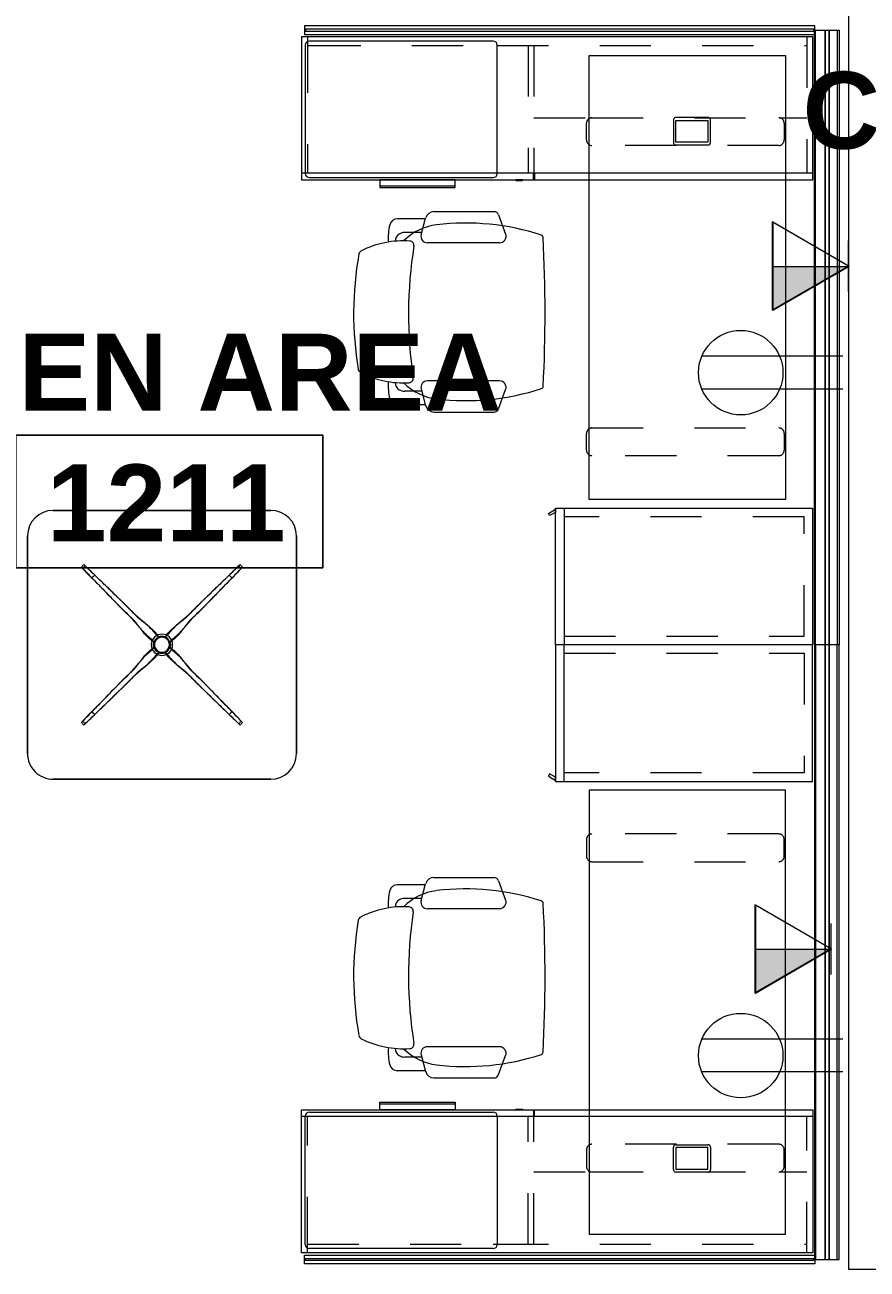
# Model space of a CAD drawing. Header units: inches. Extents: x -326 to 986, y -79 to 1436.
# Drawn here: x 337.1 to 435.8, y 191.3 to 337 of the extents above; entities that cross this region are included whole.
import ezdxf

# ---------------------------------------------------------------- set-up
doc = ezdxf.new("R2010")
doc.units = ezdxf.units.IN
doc.header["$LTSCALE"] = 48
doc.header["$MEASUREMENT"] = 0
doc.linetypes.add('Dash', pattern=[0.25, 0.125, -0.125])
for name, color, linetype, lineweight in [('A-ANNO-NOTE', 4, 'Continuous', 13), ('A-AREA-IDEN', 1, 'Continuous', 9), ('A-WALL', 8, 'Continuous', 13), ('I-FURN', 47, 'Continuous', 9), ('I-FURN-HDLN', 47, 'Dash', 9), ('I-FURN-PNLS', 47, 'Continuous', 9)]:
    doc.layers.add(name, color=color, linetype=linetype, lineweight=lineweight)
doc.styles.add('Swis721 Lt BT_B', font='', dxfattribs={"height": 9})
doc.styles.get('Swis721 Lt BT_B').set_extended_font_data('Swis721 Lt BT', bold=True)

# ---------------------------------------------------------------- blocks, each defined once
blk = doc.blocks.new('Layout_District_1_Pack-Teknion-OTJ-R2015 - Layout_District_1_Pack-Teknion-OTJ-R2015-7140215-Level XX  POWER _ SIGNAL NEW')
at = {"layer": 'I-FURN'}
for p, q in [((-1.45, -72), (-1.45, 0)), ((-1.45, 0), (-0.27, 0)), ((-1.2, 0), (1.42, 0)), ((-1.2, -72), (-1.2, 0)), ((-0.29, -72), (-0.29, 0)), ((-0.29, 0), (0.17, 0)), ((-0.27, 0), (-0.27, -72)), ((0.17, 0), (0.17, -72)), ((0.17, 0), (1.33, 0)), ((0.17, -72), (0.17, 0)), ((1.33, 0), (1.33, -72)), ((1.42, 0), (1.42, -72)), ((38.44, -27.65), (37.62, -29.91)), ((46.02, -27.26), (38.99, -27.26)), ((47.51, -29.97), (46.99, -28.01)), ((47.02, -28.11), (50.31, -28.11)), ((47.44, -29.71), (49.44, -29.71)), ((38.32, -30.91), (46.79, -30.91)), ((38.44, -50.35), (37.62, -48.09)), ((38.32, -47.09), (46.79, -47.09)), ((47.51, -48.03), (46.99, -49.99)), ((47.44, -48.29), (49.44, -48.29)), ((46.02, -50.74), (38.99, -50.74)), ((47.02, -49.89), (50.31, -49.89)), ((-0.27, -72), (-1.45, -72)), ((1.42, -72), (-1.2, -72)), ((0.17, -72), (-0.29, -72)), ((1.33, -72), (0.17, -72))]:
    blk.add_line(p, q, dxfattribs=at)
for centre, radius, start, end in [((38.99, -27.85), 0.585, 90, 160), ((46.02, -28.26), 1, 15, 90), ((42.32, -57.38), 28.78, 83.2404, 108.0109), ((44.94, -35.29), 6.53, 44.8425, 83.2404), ((50.31, -29.02), 0.911, 14.1732, 90), ((45.36, -30.27), 6.02, 354.7307, 14.1732), ((202.98, -38.9), 169.98, 177.0931, 182.9746), ((33.52, -30.3), 0.3, 108.0109, 177.0931), ((38.32, -30.16), 0.75, 160, 270), ((46.79, -30.16), 0.75, 270, 15), ((49.44, -31.03), 1.32, 60.2619, 90), ((49.66, -30.66), 0.896, 355.7417, 60.2619), ((-1.42, -38.71), 50.42, 350.8589, 8.4768), ((48.95, -31.2), 0.5, 93.3879, 188.4768), ((49.57, -41.78), 11.1, 62.9816, 93.3879), ((54.39, -32.34), 0.5, 9.6026, 62.9816), ((16.05, -38.82), 39.38, 349.8217, 9.6026), ((49.57, -36.22), 11.1, 266.1226, 296.6121), ((54.32, -45.7), 0.5, 296.6121, 349.8217), ((33.53, -47.71), 0.3, 182.9746, 252.0109), ((42.32, -20.62), 28.78, 252.0109, 276.7596), ((38.32, -47.84), 0.75, 90, 200), ((44.94, -42.71), 6.53, 276.7596, 315.1575), ((46.79, -47.84), 0.75, 345, 90), ((48.86, -46.79), 0.5, 170.8589, 266.1226), ((49.66, -47.34), 0.896, 299.7381, 4.2583), ((45.36, -47.73), 6.02, 345.8268, 5.2693), ((49.44, -46.97), 1.32, 270, 299.7381), ((50.31, -48.98), 0.911, 270, 345.8268), ((38.99, -50.15), 0.585, 200, 270), ((46.02, -49.74), 1, 270, 345)]:
    blk.add_arc(centre, radius, start, end, dxfattribs=at)
blk = doc.blocks.new('Tower-Teknion-UKSD_Single_Locker_with_Solid_Back-R2015 - UKSD422316FF-Special-7090607-Level XX  POWER _ SIGNAL NEW')
at = {"layer": 'I-FURN'}
for p, q in [((-8, 15.05), (8, 15.05)), ((-8, -15.05), (-8, 15.05)), ((7.13, 15.76), (7.38, 15.9)), ((7.5, 15.05), (7.13, 15.76)), ((7.38, 15.9), (7.88, 15.05)), ((7.88, 15.05), (7.5, 15.05)), ((8, 15.05), (8, -15.05)), ((8, 14.05), (-8, 14.05)), ((8, -15.05), (-8, -15.05))]:
    blk.add_line(p, q, dxfattribs=at)
at = {"layer": 'I-FURN-HDLN'}
for p, q in [((-7, 14.05), (-7, -14.05)), ((7, -14.05), (7, 14.05)), ((-7, -14.05), (7, -14.05))]:
    blk.add_line(p, q, dxfattribs=at)
blk = doc.blocks.new('Storage-Credenza-Teknion-UGDS_Full_Drawer_for_Height_Adjustable_Table-R2015 - 16_ x 66_-V17-Level XX  POWER _ SIGNAL NEW')
at = {"layer": 'I-FURN'}
for p, q in [((29.95, 8), (-29.94, 8)), ((-29.94, 8), (-29.94, -8.78)), ((29.95, -8.78), (29.95, 8)), ((13.62, -1.77), (13.62, -4.38)), ((13.91, -1.8), (17.66, -1.8)), ((13.91, -4.34), (13.91, -1.8)), ((17.66, -1.47), (13.92, -1.47)), ((17.66, -1.8), (17.66, -4.34)), ((17.96, -4.38), (17.96, -1.77)), ((17.66, -4.34), (13.91, -4.34)), ((13.92, -4.68), (17.66, -4.68)), ((-29.52, -8), (-29.94, -8)), ((-7.52, -8), (-29.52, -8)), ((-7.02, -8), (-7.5, -8)), ((-2.72, -8), (-7.02, -8)), ((-2.78, -8.78), (-2.78, -8)), ((3.75, -8), (-2.72, -8)), ((-2.66, -8), (-2.66, -8.78)), ((26.75, -8), (3.75, -8)), ((29.95, -8), (26.75, -8)), ((-29.94, -8.78), (3.75, -8.78)), ((-11.96, -8.78), (-20.76, -8.78)), ((-20.76, -8.78), (-20.76, -9.65)), ((-20.76, -9.46), (-11.96, -9.46)), ((-20.76, -9.65), (-11.96, -9.65)), ((-11.96, -9.65), (-11.96, -8.78)), ((-4.07, -8.78), (-4.86, -8.78)), ((-4.86, -8.78), (-4.86, -8.84)), ((-4.86, -8.84), (-4.07, -8.84)), ((-4.07, -8.84), (-4.07, -8.78)), ((3.75, -8.78), (26.75, -8.78)), ((26.75, -8.78), (29.95, -8.78))]:
    blk.add_line(p, q, dxfattribs=at)
for centre, start, end in [((13.92, -1.77), 103.2808, 180), ((13.92, -1.77), 90, 103.2808), ((17.66, -1.77), 76.7192, 90), ((17.66, -1.77), 0, 76.7192), ((13.92, -4.38), 180, 270), ((17.66, -4.38), 270, 0)]:
    blk.add_arc(centre, 0.299, start, end, dxfattribs=at)
at = {"layer": 'I-FURN-HDLN'}
for p, q in [((-29.24, 8), (-29.24, 7.43)), ((-29.24, 7.43), (-29.24, -8)), ((29.25, 8), (29.25, -8)), ((-29.24, 6.98), (-29.04, 6.98)), ((-29.02, 6.98), (-7.02, 6.98)), ((-7.02, 6.98), (29.25, 6.98)), ((-3.42, 6.98), (-3.42, -8)), ((-2.72, 6.98), (-2.72, -8)), ((-2.72, -1.5), (3.75, -1.5)), ((3.75, -1.5), (4.01, -1.5)), ((4.01, -1.5), (4.06, -1.5)), ((4.07, -1.5), (25.95, -1.5)), ((26.01, -1.5), (26.75, -1.5)), ((26.75, -1.5), (29.25, -1.5))]:
    blk.add_line(p, q, dxfattribs=at)
blk = doc.blocks.new('Seat_Cusion-Teknion-District - UWLC-7090612-Level XX  POWER _ SIGNAL NEW')
at = {"layer": 'I-FURN'}
for p, q in [((-11.25, 7.5), (-11.25, -7.5)), ((10.75, 8), (-10.75, 8)), ((11.25, -7.5), (11.25, 7.5)), ((-10.75, -8), (10.75, -8))]:
    blk.add_line(p, q, dxfattribs=at)
for centre, start, end in [((-10.75, 7.5), 90, 180), ((10.75, 7.5), 360, 90), ((-10.75, -7.5), 180, 270), ((10.75, -7.5), 270, 0)]:
    blk.add_arc(centre, 0.5, start, end, dxfattribs=at)
blk = doc.blocks.new('Worksurface-Teknion-UNWR-Rectangle-R2015 - 24_ Depth-7090609-Level XX  POWER _ SIGNAL NEW')
at = {"layer": 'I-FURN'}
for p, q in [((-26, -24.78), (26, -24.78)), ((-26, -47.78), (-26, -24.78)), ((26, -24.78), (26, -47.78)), ((26, -47.78), (-26, -47.78))]:
    blk.add_line(p, q, dxfattribs=at)
at = {"layer": 'I-FURN-HDLN'}
for p, q in [((-20.22, -24.46), (-18.25, -24.46)), ((16.12, -24.46), (18.09, -24.46)), ((-20.86, -46.99), (-20.86, -25.1)), ((-17.61, -25.1), (-17.61, -46.99)), ((15.48, -46.99), (15.48, -25.1)), ((18.72, -25.1), (18.72, -46.99)), ((-18.25, -47.63), (-20.22, -47.63)), ((18.09, -47.63), (16.12, -47.63))]:
    blk.add_line(p, q, dxfattribs=at)
for centre, start, end in [((-20.22, -25.1), 90, 180), ((-18.25, -25.1), 0, 90), ((16.12, -25.1), 90, 180), ((18.09, -25.1), 0, 90), ((-20.22, -46.99), 180, 270), ((-18.25, -46.99), 270, 0), ((16.12, -46.99), 180, 270), ((18.09, -46.99), 270, 0)]:
    blk.add_arc(centre, 0.638, start, end, dxfattribs=at)
blk = doc.blocks.new('Screens-Teknion-UALSG_Solid_Lateral-R2015 - 9_ High Glass-V15-Level XX  POWER _ SIGNAL NEW')
at = {"layer": 'I-FURN'}
for p, q in [((29.89, 0.51), (-29.89, 0.51)), ((-29.89, 0.51), (-29.89, -0.51)), ((-29.78, 0.12), (-29.78, -0.12)), ((29.78, 0.12), (-29.78, 0.12)), ((29.78, -0.12), (29.78, 0.12)), ((29.89, 0), (29.89, 0.51)), ((29.89, -0.51), (29.89, 0)), ((-29.89, -0.51), (29.86, -0.51)), ((-29.78, -0.12), (29.78, -0.12))]:
    blk.add_line(p, q, dxfattribs=at)
blk = doc.blocks.new('HighTower_FourResting_Square - 20_-V18-Level XX  POWER _ SIGNAL NEW')
at = {"layer": 'I-FURN'}
for p, q in [((18.19, 19.47), (-7.31, 19.47)), ((-7.31, 19.47), (18.19, 19.47)), ((-10.31, 16.47), (-10.31, -9.03)), ((-10.31, -9.03), (-10.31, 16.47)), ((21.19, -9.03), (21.19, 16.47)), ((21.19, 16.47), (21.19, -9.03)), ((-3.71, 13.12), (-3.63, 13.04)), ((-3.63, 13.04), (-3.71, 13.12)), ((14.51, 13.04), (14.59, 13.12)), ((-3.93, 12.74), (-4, 12.82)), ((-2.77, 11.55), (-3.93, 12.74)), ((-3.63, 13.04), (-2.43, 11.89)), ((-3.55, 12.96), (-3.63, 13.04)), ((13.31, 11.89), (14.51, 13.04)), ((14.81, 12.74), (13.65, 11.55)), ((14.88, 12.82), (14.81, 12.74)), ((5.05, 4.63), (5.07, 4.63)), ((5.81, 4.63), (5.82, 4.63)), ((4.52, 4.07), (4.51, 4.06)), ((4.52, 3.37), (4.51, 3.39)), ((6.37, 4.06), (6.36, 4.07)), ((6.36, 4.02), (6.36, 4.02)), ((6.36, 3.42), (6.36, 3.42)), ((6.37, 3.39), (6.36, 3.37)), ((5.05, 2.82), (5.07, 2.81)), ((5.81, 2.81), (5.82, 2.82)), ((-3.93, -5.3), (-2.77, -4.1)), ((13.65, -4.1), (14.81, -5.3)), ((-4, -5.38), (-3.93, -5.3)), ((-3.63, -5.6), (-3.71, -5.67)), ((-2.43, -4.44), (-3.63, -5.6)), ((14.51, -5.6), (13.31, -4.44)), ((14.59, -5.67), (14.51, -5.6)), ((14.81, -5.3), (14.88, -5.38)), ((-7.31, -12.03), (18.19, -12.03)), ((18.19, -12.03), (-7.31, -12.03))]:
    blk.add_line(p, q, dxfattribs=at)
at = {"layer": 'I-FURN', "flags": 128}
for points in [[(14.59, 13.12), (14.51, 13.04), (14.43, 12.96)], [(-4, 12.82), (-3.92, 12.74), (-3.85, 12.67)], [(14.72, 12.67), (14.8, 12.74), (14.88, 12.82)], [(-3.85, -5.22), (-3.92, -5.3), (-4, -5.38)], [(-3.71, -5.67), (-3.63, -5.59), (-3.55, -5.52)], [(14.43, -5.52), (14.51, -5.59), (14.59, -5.67)], [(14.88, -5.38), (14.8, -5.3), (14.72, -5.22)]]:
    blk.add_lwpolyline(points, dxfattribs=at)
at = {"layer": 'I-FURN'}
for centre, radius, start, end in [((-7.31, 16.47), 3, 90, 180), ((-7.31, 16.47), 3, 90, 180), ((18.19, 16.47), 3, 360, 90), ((18.19, 16.47), 3, 360, 90), ((5.44, 3.72), 13.11, 134.237, 136.0565), ((5.44, 3.72), 13.11, 43.9435, 45.763), ((5.44, 3.72), 12.89, 134.222, 136.0741), ((5.44, 3.72), 11.34, 133.9866, 136.3306), ((5.44, 3.72), 11.34, 43.6694, 46.0134), ((5.44, 3.72), 12.89, 43.9259, 45.778), ((5.44, 3.72), 1.25, 90, 270), ((5.44, 3.72), 1.25, 90, 270), ((5.44, 3.72), 0.973, 90, 270), ((5.44, 3.72), 0.875, 90, 270), ((5.44, 3.72), 0.875, 90, 270), ((5.44, 3.72), 0.875, 90, 270), ((5.44, 3.72), 0.875, 90, 270), ((5.44, 3.72), 1.25, 270, 90), ((5.44, 3.72), 1.25, 270, 90), ((5.44, 3.72), 0.973, 18.0152, 90), ((5.44, 3.72), 0.875, 270, 90), ((5.44, 3.72), 0.875, 270, 90), ((5.44, 3.72), 0.875, 270, 90), ((5.44, 3.72), 0.875, 270, 90), ((5.44, 3.72), 0.973, 270, 341.9848), ((5.44, 3.72), 0.973, 342, 18), ((5.44, 3.72), 11.34, 223.6699, 226.0134), ((5.44, 3.72), 11.34, 313.9866, 316.3301), ((5.44, 3.72), 13.11, 223.9434, 225.7632), ((5.44, 3.72), 12.89, 223.926, 224.852), ((5.44, 3.72), 12.89, 224.852, 225.7779), ((5.44, 3.72), 12.89, 314.2221, 316.074), ((5.44, 3.72), 13.11, 314.2368, 316.0566), ((-7.31, -9.03), 3, 180, 270), ((-7.31, -9.03), 3, 180, 270), ((18.19, -9.03), 3, 270, 360), ((18.19, -9.03), 3, 270, 360)]:
    blk.add_arc(centre, radius, start, end, dxfattribs=at)
for points, knots in [([(-3.85, 12.67), (-3.51, 12.32), (-2.84, 11.64), (-2.01, 10.78), (-1.34, 10.09), (-0.84, 9.58), (-0.42, 9.15), (-0.13, 8.85), (0.04, 8.68), (0.16, 8.55), (0.28, 8.42), (0.45, 8.25), (0.75, 7.96), (1.19, 7.55), (1.61, 7.12), (1.93, 6.77), (2.16, 6.49), (2.39, 6.21), (2.71, 5.84), (3.11, 5.39), (3.61, 4.88), (3.98, 4.57), (4.17, 4.43)], [0, 0, 0, 0, 0.125, 0.25, 0.3125, 0.375, 0.4375, 0.46875, 0.484375, 0.5, 0.515625, 0.53125, 0.5625, 0.625, 0.6875, 0.71875, 0.75, 0.78125, 0.8125, 0.875, 0.9375, 1, 1, 1, 1]), ([(-2.43, 11.89), (-2.12, 11.58), (-1.66, 11.13), (-1.03, 10.53), (-0.56, 10.08), (-0.09, 9.62), (0.3, 9.24), (0.61, 8.94), (0.84, 8.71), (1.04, 8.52), (1.2, 8.37), (1.32, 8.26), (1.43, 8.15), (1.59, 7.99), (1.77, 7.79), (1.99, 7.55), (2.29, 7.24), (2.6, 6.93), (2.89, 6.69), (3.06, 6.55), (3.19, 6.45), (3.32, 6.35), (3.5, 6.21), (3.81, 5.98), (4.23, 5.62), (4.64, 5.22), (4.86, 4.94), (4.94, 4.83)], [0, 0, 0, 0, 0.125, 0.1875, 0.25, 0.3125, 0.375, 0.40625, 0.4375, 0.46875, 0.484375, 0.5, 0.515625, 0.53125, 0.5625, 0.59375, 0.625, 0.6875, 0.71875, 0.734375, 0.75, 0.765625, 0.78125, 0.8125, 0.875, 0.9375, 0.9775871, 0.9775871, 0.9775871, 0.9775871]), ([(5.94, 4.83), (6.02, 4.94), (6.24, 5.22), (6.65, 5.62), (7.07, 5.98), (7.38, 6.21), (7.55, 6.35), (7.69, 6.45), (7.82, 6.55), (7.99, 6.69), (8.28, 6.93), (8.59, 7.24), (8.89, 7.55), (9.11, 7.79), (9.29, 7.99), (9.44, 8.15), (9.56, 8.26), (9.68, 8.37), (9.84, 8.52), (10.04, 8.71), (10.27, 8.94), (10.58, 9.24), (10.97, 9.62), (11.44, 10.08), (11.91, 10.53), (12.53, 11.13), (13, 11.58), (13.31, 11.89)], [0.0224129, 0.0224129, 0.0224129, 0.0224129, 0.0625, 0.125, 0.1875, 0.21875, 0.234375, 0.25, 0.265625, 0.28125, 0.3125, 0.375, 0.40625, 0.4375, 0.46875, 0.484375, 0.5, 0.515625, 0.53125, 0.5625, 0.59375, 0.625, 0.6875, 0.75, 0.8125, 0.875, 1, 1, 1, 1]), ([(14.43, 12.96), (14.09, 12.63), (13.4, 11.96), (12.54, 11.13), (11.85, 10.47), (11.34, 9.96), (10.91, 9.55), (10.61, 9.26), (10.44, 9.09), (10.31, 8.97), (10.18, 8.85), (10.01, 8.68), (9.71, 8.38), (9.3, 7.95), (8.87, 7.53), (8.52, 7.21), (8.24, 6.97), (7.97, 6.74), (7.6, 6.43), (7.15, 6.03), (6.64, 5.52), (6.33, 5.16), (6.18, 4.98)], [0, 0, 0, 0, 0.125, 0.25, 0.3125, 0.375, 0.4375, 0.46875, 0.484375, 0.5, 0.515625, 0.53125, 0.5625, 0.625, 0.6875, 0.71875, 0.75, 0.78125, 0.8125, 0.875, 0.9375, 1, 1, 1, 1]), ([(6.71, 4.43), (6.9, 4.57), (7.27, 4.88), (7.77, 5.39), (8.17, 5.84), (8.48, 6.21), (8.72, 6.49), (8.95, 6.77), (9.27, 7.12), (9.69, 7.55), (10.12, 7.96), (10.43, 8.25), (10.59, 8.42), (10.72, 8.55), (10.84, 8.68), (11.01, 8.85), (11.3, 9.15), (11.72, 9.58), (12.22, 10.09), (12.89, 10.78), (13.72, 11.64), (14.39, 12.32), (14.72, 12.67)], [0, 0, 0, 0, 0.0625, 0.125, 0.1875, 0.21875, 0.25, 0.28125, 0.3125, 0.375, 0.4375, 0.46875, 0.484375, 0.5, 0.515625, 0.53125, 0.5625, 0.625, 0.6875, 0.75, 0.875, 1, 1, 1, 1]), ([(4.31, 4.19), (4.2, 4.26), (3.92, 4.48), (3.51, 4.88), (3.16, 5.31), (2.92, 5.62), (2.79, 5.8), (2.69, 5.93), (2.59, 6.06), (2.46, 6.24), (2.21, 6.53), (1.9, 6.84), (1.58, 7.13), (1.34, 7.35), (1.14, 7.54), (1, 7.67), (0.93, 7.75), (0.87, 7.8), (0.81, 7.86), (0.74, 7.94), (0.61, 8.08), (0.42, 8.28), (0.19, 8.51), (-0.11, 8.82), (-0.49, 9.21), (-0.95, 9.68), (-1.4, 10.15), (-2.01, 10.77), (-2.46, 11.24), (-2.77, 11.55)], [0.0235325, 0.0235325, 0.0235325, 0.0235325, 0.0625, 0.125, 0.1875, 0.21875, 0.234375, 0.25, 0.265625, 0.28125, 0.3125, 0.375, 0.40625, 0.4375, 0.46875, 0.484375, 0.4921875, 0.5, 0.5078125, 0.515625, 0.53125, 0.5625, 0.59375, 0.625, 0.6875, 0.75, 0.8125, 0.875, 1, 1, 1, 1]), ([(4.7, 4.98), (4.55, 5.16), (4.24, 5.52), (3.73, 6.03), (3.28, 6.43), (2.91, 6.74), (2.63, 6.97), (2.36, 7.21), (2.01, 7.53), (1.58, 7.95), (1.16, 8.38), (0.87, 8.68), (0.7, 8.85), (0.57, 8.97), (0.44, 9.09), (0.27, 9.26), (-0.03, 9.55), (-0.46, 9.96), (-0.97, 10.47), (-1.32, 10.8), (-1.49, 10.97)], [0, 0, 0, 0, 0.0625, 0.125, 0.1875, 0.21875, 0.25, 0.28125, 0.3125, 0.375, 0.4375, 0.46875, 0.484375, 0.5, 0.515625, 0.53125, 0.5625, 0.625, 0.6875, 0.75, 0.75, 0.75, 0.75]), ([(13.65, 11.55), (13.34, 11.24), (12.89, 10.77), (12.28, 10.15), (11.83, 9.68), (11.37, 9.21), (10.99, 8.82), (10.69, 8.51), (10.46, 8.28), (10.27, 8.08), (10.14, 7.94), (10.06, 7.86), (10.01, 7.8), (9.95, 7.75), (9.87, 7.67), (9.74, 7.54), (9.54, 7.35), (9.29, 7.13), (8.97, 6.84), (8.67, 6.53), (8.42, 6.24), (8.29, 6.06), (8.19, 5.93), (8.09, 5.8), (7.95, 5.62), (7.72, 5.31), (7.37, 4.88), (6.96, 4.48), (6.68, 4.26), (6.57, 4.19)], [0, 0, 0, 0, 0.125, 0.1875, 0.25, 0.3125, 0.375, 0.40625, 0.4375, 0.46875, 0.484375, 0.4921875, 0.5, 0.5078125, 0.515625, 0.53125, 0.5625, 0.59375, 0.625, 0.6875, 0.71875, 0.734375, 0.75, 0.765625, 0.78125, 0.8125, 0.875, 0.9375, 0.9764675, 0.9764675, 0.9764675, 0.9764675]), ([(4.17, 4.43), (4.2, 4.4), (4.25, 4.34), (4.31, 4.28), (4.34, 4.26), (4.35, 4.24)], [0, 0, 0, 0, 0.2, 0.3, 0.3848505, 0.3848505, 0.3848505, 0.3848505]), ([(4.89, 4.79), (4.87, 4.81), (4.85, 4.83), (4.78, 4.89), (4.73, 4.94), (4.7, 4.98)], [0.6096405, 0.6096405, 0.6096405, 0.6096405, 0.7, 0.8, 1, 1, 1, 1]), ([(5.05, 4.63), (5.05, 4.63), (5.03, 4.65), (5, 4.68), (4.98, 4.7), (4.97, 4.71), (4.95, 4.73), (4.93, 4.75), (4.91, 4.77), (4.9, 4.78), (4.89, 4.79)], [0, 0, 0, 0, 0.2, 0.3, 0.35, 0.4, 0.45, 0.5, 0.55, 0.6, 0.6, 0.6, 0.6]), ([(5.99, 4.79), (5.98, 4.78), (5.97, 4.77), (5.95, 4.75), (5.93, 4.73), (5.91, 4.71), (5.9, 4.7), (5.88, 4.68), (5.85, 4.65), (5.83, 4.63), (5.82, 4.63)], [0.4, 0.4, 0.4, 0.4, 0.45, 0.5, 0.55, 0.6, 0.65, 0.7, 0.8, 1, 1, 1, 1]), ([(6.18, 4.98), (6.15, 4.94), (6.1, 4.89), (6.03, 4.83), (6.01, 4.81), (5.99, 4.79)], [0, 0, 0, 0, 0.2, 0.3, 0.3903595, 0.3903595, 0.3903595, 0.3903595]), ([(6.53, 4.24), (6.54, 4.26), (6.57, 4.28), (6.63, 4.34), (6.68, 4.4), (6.71, 4.43)], [0.6151495, 0.6151495, 0.6151495, 0.6151495, 0.7, 0.8, 1, 1, 1, 1]), ([(-2.77, -4.1), (-2.46, -3.8), (-2.01, -3.33), (-1.4, -2.7), (-0.95, -2.23), (-0.49, -1.76), (-0.11, -1.38), (0.19, -1.07), (0.42, -0.83), (0.61, -0.64), (0.74, -0.5), (0.81, -0.42), (0.87, -0.36), (0.93, -0.3), (1, -0.22), (1.14, -0.09), (1.34, 0.09), (1.58, 0.31), (1.9, 0.61), (2.21, 0.92), (2.46, 1.21), (2.59, 1.38), (2.69, 1.51), (2.79, 1.65), (2.92, 1.83), (3.16, 2.14), (3.51, 2.56), (3.92, 2.97), (4.2, 3.18), (4.31, 3.26)], [0, 0, 0, 0, 0.125, 0.1875, 0.25, 0.3125, 0.375, 0.40625, 0.4375, 0.46875, 0.484375, 0.4921875, 0.5, 0.5078125, 0.515625, 0.53125, 0.5625, 0.59375, 0.625, 0.6875, 0.71875, 0.734375, 0.75, 0.765625, 0.78125, 0.8125, 0.875, 0.9375, 0.9764687, 0.9764687, 0.9764687, 0.9764687]), ([(4.17, 3.01), (3.98, 2.87), (3.61, 2.56), (3.11, 2.05), (2.71, 1.6), (2.39, 1.23), (2.16, 0.96), (1.93, 0.68), (1.61, 0.33), (1.19, -0.1), (0.75, -0.51), (0.45, -0.8), (0.28, -0.97), (0.16, -1.1), (0.04, -1.23), (-0.13, -1.41), (-0.42, -1.71), (-0.84, -2.14), (-1.34, -2.65), (-1.68, -2.99), (-1.84, -3.16)], [0, 0, 0, 0, 0.0625, 0.125, 0.1875, 0.21875, 0.25, 0.28125, 0.3125, 0.375, 0.4375, 0.46875, 0.484375, 0.5, 0.515625, 0.53125, 0.5625, 0.625, 0.6875, 0.75, 0.75, 0.75, 0.75]), ([(4.35, 3.2), (4.34, 3.19), (4.31, 3.16), (4.25, 3.1), (4.2, 3.05), (4.17, 3.01)], [0.6151384, 0.6151384, 0.6151384, 0.6151384, 0.7, 0.8, 1, 1, 1, 1]), ([(4.36, 4.24), (4.37, 4.22), (4.39, 4.2), (4.41, 4.18), (4.43, 4.16), (4.45, 4.14), (4.47, 4.12), (4.5, 4.09), (4.51, 4.08), (4.52, 4.07)], [0.4, 0.4, 0.4, 0.4, 0.5, 0.55, 0.6, 0.65, 0.7, 0.8, 1, 1, 1, 1]), ([(4.52, 3.37), (4.51, 3.37), (4.5, 3.35), (4.47, 3.32), (4.45, 3.3), (4.43, 3.28), (4.41, 3.27), (4.39, 3.24), (4.37, 3.22), (4.36, 3.21)], [0, 0, 0, 0, 0.2, 0.3, 0.35, 0.4, 0.45, 0.5, 0.6, 0.6, 0.6, 0.6]), ([(4.52, 4.07), (4.49, 3.98), (4.43, 3.75), (4.47, 3.51), (4.52, 3.37)], [0, 0, 0, 0, 0.4, 1, 1, 1, 1]), ([(6.36, 4.07), (6.36, 4.08), (6.38, 4.09), (6.41, 4.12), (6.43, 4.14), (6.45, 4.16), (6.46, 4.18), (6.49, 4.2), (6.51, 4.22), (6.52, 4.24)], [0, 0, 0, 0, 0.2, 0.3, 0.35, 0.4, 0.45, 0.5, 0.6, 0.6, 0.6, 0.6]), ([(6.52, 3.21), (6.51, 3.22), (6.49, 3.24), (6.46, 3.27), (6.45, 3.28), (6.43, 3.3), (6.41, 3.32), (6.38, 3.35), (6.36, 3.37), (6.36, 3.37)], [0.4, 0.4, 0.4, 0.4, 0.5, 0.55, 0.6, 0.65, 0.7, 0.8, 1, 1, 1, 1]), ([(6.37, 3.42), (6.4, 3.49), (6.44, 3.7), (6.41, 3.9), (6.37, 4.03)], [0.0668662, 0.0668662, 0.0668662, 0.0668662, 0.4, 0.9334887, 0.9334887, 0.9334887, 0.9334887]), ([(6.71, 3.01), (6.68, 3.05), (6.63, 3.1), (6.57, 3.16), (6.54, 3.19), (6.53, 3.2)], [0, 0, 0, 0, 0.2, 0.3, 0.3848616, 0.3848616, 0.3848616, 0.3848616]), ([(6.57, 3.26), (6.68, 3.18), (6.96, 2.97), (7.37, 2.56), (7.72, 2.14), (7.95, 1.83), (8.09, 1.65), (8.19, 1.51), (8.29, 1.38), (8.42, 1.21), (8.67, 0.92), (8.97, 0.61), (9.29, 0.31), (9.54, 0.09), (9.74, -0.09), (9.87, -0.22), (9.95, -0.3), (10.01, -0.36), (10.06, -0.42), (10.14, -0.5), (10.27, -0.64), (10.46, -0.83), (10.69, -1.07), (10.99, -1.38), (11.37, -1.76), (11.83, -2.23), (12.28, -2.7), (12.89, -3.33), (13.34, -3.8), (13.65, -4.1)], [0.0235313, 0.0235313, 0.0235313, 0.0235313, 0.0625, 0.125, 0.1875, 0.21875, 0.234375, 0.25, 0.265625, 0.28125, 0.3125, 0.375, 0.40625, 0.4375, 0.46875, 0.484375, 0.4921875, 0.5, 0.5078125, 0.515625, 0.53125, 0.5625, 0.59375, 0.625, 0.6875, 0.75, 0.8125, 0.875, 1, 1, 1, 1]), ([(8.72, 0.96), (8.64, 1.05), (8.48, 1.23), (8.17, 1.6), (7.77, 2.05), (7.26, 2.56), (6.9, 2.87), (6.71, 3.01)], [0.75, 0.75, 0.75, 0.75, 0.78125, 0.8125, 0.875, 0.9375, 1, 1, 1, 1]), ([(4.94, 2.62), (4.86, 2.51), (4.64, 2.23), (4.23, 1.82), (3.81, 1.47), (3.5, 1.23), (3.32, 1.1), (3.19, 1), (3.06, 0.9), (2.89, 0.76), (2.6, 0.51), (2.29, 0.21), (1.99, -0.11), (1.77, -0.35), (1.59, -0.55), (1.43, -0.7), (1.32, -0.82), (1.2, -0.93), (1.04, -1.08), (0.84, -1.27), (0.61, -1.49), (0.3, -1.8), (-0.09, -2.18), (-0.56, -2.63), (-1.03, -3.08), (-1.66, -3.68), (-2.12, -4.14), (-2.43, -4.44)], [0.0224157, 0.0224157, 0.0224157, 0.0224157, 0.0625, 0.125, 0.1875, 0.21875, 0.234375, 0.25, 0.265625, 0.28125, 0.3125, 0.375, 0.40625, 0.4375, 0.46875, 0.484375, 0.5, 0.515625, 0.53125, 0.5625, 0.59375, 0.625, 0.6875, 0.75, 0.8125, 0.875, 1, 1, 1, 1]), ([(2.63, 0.47), (2.73, 0.55), (2.91, 0.7), (3.28, 1.02), (3.73, 1.42), (4.24, 1.92), (4.55, 2.28), (4.7, 2.47)], [0.75, 0.75, 0.75, 0.75, 0.78125, 0.8125, 0.875, 0.9375, 1, 1, 1, 1]), ([(4.7, 2.47), (4.73, 2.5), (4.78, 2.55), (4.84, 2.61), (4.87, 2.64), (4.89, 2.65)], [0, 0, 0, 0, 0.2, 0.3, 0.3902155, 0.3902155, 0.3902155, 0.3902155]), ([(4.89, 2.66), (4.9, 2.66), (4.91, 2.68), (4.93, 2.7), (4.95, 2.71), (4.97, 2.73), (4.98, 2.75), (5, 2.77), (5.03, 2.8), (5.05, 2.81), (5.05, 2.82)], [0.4, 0.4, 0.4, 0.4, 0.45, 0.5, 0.55, 0.6, 0.65, 0.7, 0.8, 1, 1, 1, 1]), ([(5.82, 2.82), (5.83, 2.81), (5.85, 2.8), (5.88, 2.77), (5.9, 2.75), (5.91, 2.73), (5.93, 2.71), (5.95, 2.7), (5.97, 2.68), (5.98, 2.66), (5.99, 2.66)], [0, 0, 0, 0, 0.2, 0.3, 0.35, 0.4, 0.45, 0.5, 0.55, 0.6, 0.6, 0.6, 0.6]), ([(13.31, -4.44), (13, -4.14), (12.53, -3.68), (11.91, -3.08), (11.44, -2.63), (10.97, -2.18), (10.58, -1.8), (10.27, -1.49), (10.04, -1.27), (9.84, -1.08), (9.68, -0.93), (9.56, -0.82), (9.44, -0.7), (9.29, -0.55), (9.11, -0.35), (8.89, -0.11), (8.59, 0.21), (8.28, 0.51), (7.99, 0.76), (7.82, 0.9), (7.69, 1), (7.55, 1.1), (7.38, 1.23), (7.07, 1.47), (6.65, 1.82), (6.24, 2.23), (6.02, 2.51), (5.94, 2.62)], [0, 0, 0, 0, 0.125, 0.1875, 0.25, 0.3125, 0.375, 0.40625, 0.4375, 0.46875, 0.484375, 0.5, 0.515625, 0.53125, 0.5625, 0.59375, 0.625, 0.6875, 0.71875, 0.734375, 0.75, 0.765625, 0.78125, 0.8125, 0.875, 0.9375, 0.9775843, 0.9775843, 0.9775843, 0.9775843]), ([(5.99, 2.65), (6.01, 2.64), (6.03, 2.61), (6.1, 2.55), (6.15, 2.5), (6.18, 2.47)], [0.6097845, 0.6097845, 0.6097845, 0.6097845, 0.7, 0.8, 1, 1, 1, 1]), ([(6.18, 2.47), (6.33, 2.28), (6.64, 1.92), (7.15, 1.42), (7.6, 1.02), (7.97, 0.7), (8.15, 0.55), (8.24, 0.47)], [0, 0, 0, 0, 0.0625, 0.125, 0.1875, 0.21875, 0.25, 0.25, 0.25, 0.25]), ([(-3.55, -5.52), (-3.21, -5.18), (-2.52, -4.51), (-1.66, -3.69), (-0.97, -3.02), (-0.46, -2.52), (-0.03, -2.1), (0.27, -1.81), (0.44, -1.65), (0.57, -1.52), (0.7, -1.4), (0.87, -1.23), (1.16, -0.93), (1.58, -0.5), (2.01, -0.08), (2.36, 0.24), (2.54, 0.39), (2.63, 0.47)], [0, 0, 0, 0, 0.125, 0.25, 0.3125, 0.375, 0.4375, 0.46875, 0.484375, 0.5, 0.515625, 0.53125, 0.5625, 0.625, 0.6875, 0.71875, 0.75, 0.75, 0.75, 0.75]), ([(8.24, 0.47), (8.34, 0.39), (8.52, 0.24), (8.87, -0.08), (9.3, -0.5), (9.71, -0.93), (10.01, -1.23), (10.18, -1.4), (10.26, -1.48), (10.31, -1.52)], [0.25, 0.25, 0.25, 0.25, 0.28125, 0.3125, 0.375, 0.4375, 0.46875, 0.484375, 0.5, 0.5, 0.5, 0.5]), ([(10.72, -1.1), (10.68, -1.06), (10.59, -0.97), (10.43, -0.8), (10.12, -0.51), (9.69, -0.1), (9.27, 0.33), (8.95, 0.68), (8.79, 0.86), (8.72, 0.96)], [0.5, 0.5, 0.5, 0.5, 0.515625, 0.53125, 0.5625, 0.625, 0.6875, 0.71875, 0.75, 0.75, 0.75, 0.75]), ([(14.72, -5.22), (14.39, -4.88), (13.72, -4.19), (12.89, -3.33), (12.22, -2.65), (11.72, -2.14), (11.3, -1.71), (11.01, -1.41), (10.84, -1.23), (10.76, -1.15), (10.72, -1.1)], [0, 0, 0, 0, 0.125, 0.25, 0.3125, 0.375, 0.4375, 0.46875, 0.484375, 0.5, 0.5, 0.5, 0.5]), ([(10.31, -1.52), (10.35, -1.57), (10.44, -1.65), (10.61, -1.81), (10.91, -2.1), (11.34, -2.52), (11.85, -3.02), (12.2, -3.35), (12.37, -3.52)], [0.5, 0.5, 0.5, 0.5, 0.515625, 0.53125, 0.5625, 0.625, 0.6875, 0.75, 0.75, 0.75, 0.75])]:
    blk.add_open_spline(points, degree=3, knots=knots, dxfattribs=at)
for points in [[(-1.49, 10.97), (-1.83, 11.3), (-2.52, 11.96), (-3.21, 12.63), (-3.55, 12.96)], [(4.94, 4.83), (4.98, 4.76), (5.03, 4.7), (5.07, 4.63)], [(5.44, 4.71), (5.4, 4.71), (5.31, 4.7), (5.18, 4.67), (5.09, 4.64), (5.05, 4.63)], [(5.07, 4.63), (5.13, 4.66), (5.25, 4.7), (5.38, 4.71), (5.44, 4.71)], [(5.44, 4.71), (5.5, 4.71), (5.63, 4.7), (5.75, 4.66), (5.81, 4.63)], [(5.82, 4.63), (5.78, 4.64), (5.7, 4.67), (5.57, 4.7), (5.48, 4.71), (5.44, 4.71)], [(5.81, 4.63), (5.85, 4.7), (5.9, 4.76), (5.94, 4.83)], [(4.51, 4.06), (4.44, 4.1), (4.38, 4.14), (4.31, 4.19)], [(4.31, 3.26), (4.38, 3.3), (4.44, 3.35), (4.51, 3.39)], [(4.46, 3.65), (4.45, 3.7), (4.45, 3.75), (4.45, 3.79)], [(4.46, 3.84), (4.46, 3.86), (4.47, 3.87), (4.47, 3.89)], [(4.47, 3.55), (4.46, 3.57), (4.46, 3.59), (4.46, 3.61)], [(4.48, 3.96), (4.49, 3.99), (4.5, 4.01), (4.5, 4.03)], [(4.5, 3.42), (4.5, 3.44), (4.49, 3.46), (4.48, 3.48)], [(6.37, 4.05), (6.36, 4.06), (6.36, 4.06), (6.36, 4.07)], [(6.36, 3.37), (6.36, 3.38), (6.36, 3.39), (6.37, 3.4)], [(6.57, 4.19), (6.5, 4.14), (6.43, 4.1), (6.37, 4.06)], [(6.37, 3.39), (6.43, 3.35), (6.5, 3.3), (6.57, 3.26)], [(6.38, 4.03), (6.38, 4.01), (6.39, 3.99), (6.39, 3.96)], [(6.4, 3.48), (6.39, 3.46), (6.38, 3.44), (6.38, 3.42)], [(6.41, 3.89), (6.41, 3.87), (6.42, 3.86), (6.42, 3.84)], [(6.42, 3.61), (6.42, 3.59), (6.41, 3.57), (6.41, 3.56)], [(6.42, 3.79), (6.43, 3.75), (6.43, 3.7), (6.42, 3.65)], [(5.07, 2.81), (5.03, 2.75), (4.98, 2.68), (4.94, 2.62)], [(5.05, 2.82), (5.09, 2.8), (5.18, 2.77), (5.31, 2.75), (5.4, 2.74), (5.44, 2.74)], [(5.44, 2.74), (5.38, 2.74), (5.25, 2.75), (5.13, 2.79), (5.07, 2.81)], [(5.44, 2.74), (5.48, 2.74), (5.57, 2.75), (5.7, 2.77), (5.78, 2.8), (5.82, 2.82)], [(5.81, 2.81), (5.75, 2.79), (5.63, 2.75), (5.5, 2.74), (5.44, 2.74)], [(5.94, 2.62), (5.9, 2.68), (5.85, 2.75), (5.81, 2.81)], [(-1.84, -3.16), (-2.18, -3.5), (-2.84, -4.19), (-3.51, -4.88), (-3.85, -5.22)], [(12.37, -3.52), (12.71, -3.85), (13.4, -4.51), (14.09, -5.18), (14.43, -5.52)]]:
    blk.add_open_spline(points, degree=3, dxfattribs=at)
blk = doc.blocks.new('Layout_District_1_Pack-Teknion-OTJ-R2015 - Layout_District_1_Pack-Teknion-OTJ-R2015-7116662-Level XX  POWER _ SIGNAL NEW')
at = {"layer": 'I-FURN'}
for p, q in [((-0.27, 72), (-1.45, 72)), ((-1.45, 72), (-1.45, 0)), ((-1.2, 72), (-1.2, 0)), ((1.42, 72), (-1.2, 72)), ((0.17, 72), (-0.29, 72)), ((-0.29, 72), (-0.29, 0)), ((-0.27, 0), (-0.27, 72)), ((0.17, 0), (0.17, 72)), ((1.33, 72), (0.17, 72)), ((0.17, 72), (0.17, 0)), ((1.33, 0), (1.33, 72)), ((1.42, 0), (1.42, 72)), ((38.44, 50.35), (37.62, 48.09)), ((46.02, 50.74), (38.99, 50.74)), ((47.51, 48.03), (46.99, 49.99)), ((47.02, 49.89), (50.31, 49.89)), ((47.44, 48.29), (49.44, 48.29)), ((38.32, 47.09), (46.79, 47.09)), ((38.32, 30.91), (46.79, 30.91)), ((38.44, 27.65), (37.62, 29.91)), ((47.51, 29.97), (46.99, 28.01)), ((47.44, 29.71), (49.44, 29.71)), ((47.02, 28.11), (50.31, 28.11)), ((46.02, 27.26), (38.99, 27.26)), ((-1.45, 0), (-0.27, 0)), ((-1.2, 0), (1.42, 0)), ((-0.29, 0), (0.17, 0)), ((0.17, 0), (1.33, 0))]:
    blk.add_line(p, q, dxfattribs=at)
for centre, radius, start, end in [((38.99, 50.15), 0.585, 90, 160), ((46.02, 49.74), 1, 15, 90), ((50.31, 48.98), 0.911, 14.1732, 90), ((42.32, 20.62), 28.78, 83.2404, 107.9891), ((44.94, 42.71), 6.53, 44.8425, 83.2404), ((49.44, 46.97), 1.32, 60.2619, 90), ((49.66, 47.34), 0.896, 355.7417, 60.2619), ((45.36, 47.73), 6.02, 354.7307, 14.1732), ((202.98, 38.9), 169.98, 177.0254, 182.9069), ((33.53, 47.71), 0.3, 107.9891, 177.0254), ((38.32, 47.84), 0.75, 160, 270), ((46.79, 47.84), 0.75, 270, 15), ((48.86, 46.79), 0.5, 93.8774, 189.1411), ((-1.42, 38.71), 50.42, 351.5232, 9.1411), ((49.57, 36.22), 11.1, 63.3879, 93.8774), ((54.32, 45.7), 0.5, 10.1783, 63.3879), ((16.05, 38.82), 39.38, 350.3974, 10.1783), ((54.39, 32.34), 0.5, 297.0184, 350.3974), ((38.32, 30.16), 0.75, 90, 200), ((44.94, 35.29), 6.53, 276.7596, 315.1575), ((46.79, 30.16), 0.75, 345, 90), ((48.95, 31.2), 0.5, 171.5232, 266.6121), ((49.57, 41.78), 11.1, 266.6121, 297.0184), ((49.66, 30.66), 0.896, 299.7381, 4.2583), ((45.36, 30.27), 6.02, 345.8268, 5.2693), ((33.52, 30.3), 0.3, 182.9069, 251.9891), ((42.32, 57.38), 28.78, 251.9891, 276.7596), ((49.44, 31.03), 1.32, 270, 299.7381), ((46.02, 28.26), 1, 270, 345), ((50.31, 29.02), 0.911, 270, 345.8268), ((38.99, 27.85), 0.585, 200, 270)]:
    blk.add_arc(centre, radius, start, end, dxfattribs=at)
blk = doc.blocks.new('Tower-Teknion-UKSD_Single_Locker_with_Solid_Back-R2015 - UKSD422316FF-Special-7090606-Level XX  POWER _ SIGNAL NEW')
at = {"layer": 'I-FURN'}
for p, q in [((8, 15.05), (-8, 15.05)), ((-8, 15.05), (-8, -15.05)), ((8, -15.05), (8, 15.05)), ((8, -14.05), (-8, -14.05)), ((-8, -15.05), (8, -15.05)), ((7.5, -15.05), (7.13, -15.76)), ((7.13, -15.76), (7.38, -15.9)), ((7.38, -15.9), (7.88, -15.05)), ((7.88, -15.05), (7.5, -15.05))]:
    blk.add_line(p, q, dxfattribs=at)
at = {"layer": 'I-FURN-HDLN'}
for p, q in [((-7, 14.05), (7, 14.05)), ((-7, -14.05), (-7, 14.05)), ((7, 14.05), (7, -14.05))]:
    blk.add_line(p, q, dxfattribs=at)
blk = doc.blocks.new('Storage-Credenza-Teknion-UGDS_Full_Drawer_for_Height_Adjustable_Table-R2015 - 16_ x 66_-7090608-Level XX  POWER _ SIGNAL NEW')
at = {"layer": 'I-FURN'}
for p, q in [((-29.94, -8), (-29.94, 8.78)), ((-29.94, 8.78), (3.75, 8.78)), ((-20.76, 9.65), (-11.96, 9.65)), ((-20.76, 8.78), (-20.76, 9.65)), ((-20.76, 9.46), (-11.96, 9.46)), ((-11.96, 8.78), (-20.76, 8.78)), ((-11.96, 9.65), (-11.96, 8.78)), ((-4.86, 8.84), (-4.07, 8.84)), ((-4.86, 8.78), (-4.86, 8.84)), ((-4.07, 8.78), (-4.86, 8.78)), ((-4.07, 8.84), (-4.07, 8.78)), ((-2.78, 8.78), (-2.78, 8)), ((-2.66, 8), (-2.66, 8.78)), ((3.75, 8.78), (26.75, 8.78)), ((26.75, 8.78), (29.95, 8.78)), ((29.95, 8.78), (29.95, -8)), ((-29.52, 8), (-29.94, 8)), ((-29.04, 8), (-29.52, 8)), ((-7.02, 8), (-29.02, 8)), ((-2.72, 8), (-7.02, 8)), ((3.75, 8), (-2.72, 8)), ((26.75, 8), (3.75, 8)), ((29.95, 8), (26.75, 8)), ((13.62, 1.77), (13.62, 4.38)), ((13.92, 4.68), (17.66, 4.68)), ((17.96, 4.38), (17.96, 1.77)), ((13.91, 4.34), (13.91, 1.8)), ((17.66, 4.34), (13.91, 4.34)), ((17.66, 1.8), (17.66, 4.34)), ((13.91, 1.8), (17.66, 1.8)), ((17.66, 1.47), (13.92, 1.47)), ((29.95, -8), (-29.94, -8))]:
    blk.add_line(p, q, dxfattribs=at)
for centre, start, end in [((13.92, 4.38), 90, 180), ((17.66, 4.38), 0, 90), ((13.92, 1.77), 180, 256.7192), ((13.92, 1.77), 256.7192, 270), ((17.66, 1.77), 270, 283.2808), ((17.66, 1.77), 283.2808, 360)]:
    blk.add_arc(centre, 0.299, start, end, dxfattribs=at)
at = {"layer": 'I-FURN-HDLN'}
for p, q in [((-29.24, -7.43), (-29.24, 8)), ((-3.42, -6.98), (-3.42, 8)), ((-2.72, -6.98), (-2.72, 8)), ((29.25, -8), (29.25, 8)), ((-2.72, 1.5), (3.75, 1.5)), ((3.75, 1.5), (4.01, 1.5)), ((4.01, 1.5), (4.06, 1.5)), ((4.07, 1.5), (25.95, 1.5)), ((26.01, 1.5), (26.75, 1.5)), ((26.75, 1.5), (29.25, 1.5)), ((-29.24, -6.98), (-7.52, -6.98)), ((-7.5, -6.98), (-7.02, -6.98)), ((-7.02, -6.98), (29.25, -6.98)), ((-29.24, -8), (-29.24, -7.43))]:
    blk.add_line(p, q, dxfattribs=at)
blk = doc.blocks.new('Seat_Cusion-Teknion-District - UWLC-7090611-Level XX  POWER _ SIGNAL NEW')
at = {"layer": 'I-FURN'}
for p, q in [((-11.25, -7.5), (-11.25, 7.5)), ((-10.75, 8), (10.75, 8)), ((11.25, 7.5), (11.25, -7.5)), ((10.75, -8), (-10.75, -8))]:
    blk.add_line(p, q, dxfattribs=at)
for centre, start, end in [((-10.75, 7.5), 90, 180), ((10.75, 7.5), 0, 90), ((-10.75, -7.5), 180, 270), ((10.75, -7.5), 270, 0)]:
    blk.add_arc(centre, 0.5, start, end, dxfattribs=at)
blk = doc.blocks.new('Worksurface-Teknion-UNWR-Rectangle-R2015 - 24_ Depth-7059560-Level XX  POWER _ SIGNAL NEW')
at = {"layer": 'I-FURN'}
for p, q in [((26, 47.78), (-26, 47.78)), ((-26, 47.78), (-26, 24.78)), ((26, 24.78), (26, 47.78)), ((-26, 24.78), (26, 24.78))]:
    blk.add_line(p, q, dxfattribs=at)
at = {"layer": 'I-FURN-HDLN'}
for p, q in [((-20.86, 46.99), (-20.86, 25.1)), ((-18.25, 47.63), (-20.22, 47.63)), ((-17.61, 25.1), (-17.61, 46.99)), ((15.48, 46.99), (15.48, 25.1)), ((18.09, 47.63), (16.12, 47.63)), ((18.72, 25.1), (18.72, 46.99)), ((-20.22, 24.46), (-18.25, 24.46)), ((16.12, 24.46), (18.09, 24.46))]:
    blk.add_line(p, q, dxfattribs=at)
for centre, start, end in [((-20.22, 46.99), 90, 180), ((-18.25, 46.99), 360, 90), ((16.12, 46.99), 90, 180), ((18.09, 46.99), 0, 90), ((-20.22, 25.1), 180, 270), ((-18.25, 25.1), 270, 360), ((16.12, 25.1), 180, 270), ((18.09, 25.1), 270, 0)]:
    blk.add_arc(centre, 0.638, start, end, dxfattribs=at)
blk = doc.blocks.new('Screens-Teknion-UALSG_Solid_Lateral-R2015 - 9_ High Glass-7090614-Level XX  POWER _ SIGNAL NEW')
at = {"layer": 'I-FURN'}
for p, q in [((-29.89, 0.51), (29.86, 0.51)), ((-29.89, -0.51), (-29.89, 0.51)), ((-29.78, 0.12), (29.78, 0.12)), ((-29.78, -0.12), (-29.78, 0.12)), ((29.78, 0.12), (29.78, -0.12)), ((29.89, 0.51), (29.89, 0)), ((29.89, -0.51), (-29.89, -0.51)), ((29.78, -0.12), (-29.78, -0.12)), ((29.89, 0), (29.89, -0.51))]:
    blk.add_line(p, q, dxfattribs=at)
blk = doc.blocks.new('Room Tag - Room Name and Number-3379422-Level XX  POWER _ SIGNAL NEW')
at = {"layer": 'A-AREA-IDEN'}
for p, q in [((-0.1881, -0.1636), (-0.1881, -0.0018)), ((-0.1881, -0.0018), (0.1869, -0.0018)), ((0.1869, -0.0018), (-0.1881, -0.0018)), ((-0.1881, -0.0018), (-0.1881, -0.1636)), ((0.1869, -0.0018), (0.1869, -0.1636)), ((0.1869, -0.1636), (0.1869, -0.0018)), ((0.1869, -0.1636), (-0.1881, -0.1636)), ((-0.1881, -0.1636), (0.1869, -0.1636))]:
    blk.add_line(p, q, dxfattribs=at)

msp = doc.modelspace()

# ---------------------------------------------------------------- hatches: boundary and pattern name
at = {"layer": 'A-ANNO-NOTE'}
for points in [[(424.71, 303.58), (424.71, 308.74), (433.65, 308.74)], [(422.68, 223.58), (422.68, 228.74), (431.61, 228.74)]]:
    msp.add_hatch(color=256, dxfattribs=at).paths.add_polyline_path(points, flags=0)

# ---------------------------------------------------------------- linework, layer by layer
for p, q in [((433.58, 308.78), (424.65, 313.94)), ((424.65, 313.94), (424.65, 303.62)), ((433.65, 308.74), (424.71, 313.9)), ((424.71, 313.9), (424.71, 303.58)), ((433.58, 305.78), (433.58, 311.78)), ((433.58, 308.78), (424.65, 303.62)), ((433.65, 308.74), (424.71, 303.58)), ((424.71, 303.58), (424.71, 308.74)), ((424.71, 308.74), (433.65, 308.74)), ((433.65, 308.74), (424.71, 303.58)), ((432.92, 298.2), (416.4, 298.2)), ((432.92, 298.2), (416.4, 298.2)), ((432.92, 294.37), (416.4, 294.37)), ((431.54, 228.78), (422.61, 233.94)), ((422.61, 233.94), (422.61, 223.62)), ((431.61, 228.74), (422.68, 233.9)), ((422.68, 233.9), (422.68, 223.58)), ((431.54, 225.78), (431.54, 231.78)), ((431.54, 228.78), (422.61, 223.62)), ((431.61, 228.74), (422.68, 223.58)), ((422.68, 223.58), (422.68, 228.74)), ((422.68, 228.74), (431.61, 228.74)), ((431.61, 228.74), (422.68, 223.58)), ((432.92, 218.2), (416.4, 218.2)), ((432.92, 218.2), (416.4, 218.2)), ((432.92, 214.37), (416.4, 214.37))]:
    msp.add_line(p, q, dxfattribs=at)
for centre in [(420.96, 296.29), (420.96, 216.29)]:
    msp.add_circle(centre, 4.95, dxfattribs=at)
at = {"layer": 'A-WALL'}
for p, q in [((433.58, 410.65), (433.58, 191.28)), ((433.58, 191.28), (438.2, 191.28))]:
    msp.add_line(p, q, dxfattribs=at)

# ---------------------------------------------------------------- block references
at = {"layer": 'A-AREA-IDEN', "xscale": 95.99999999999994, "yscale": 95.99999999999994, "zscale": 95.99999999999994}
msp.add_blockref('Room Tag - Room Name and Number-3379422-Level XX  POWER _ SIGNAL NEW', (354.08, 289.13), dxfattribs=at)
at = {"layer": 'I-FURN'}
for name, p in [('Screens-Teknion-UALSG_Solid_Lateral-R2015 - 9_ High Glass-V15-Level XX  POWER _ SIGNAL NEW', (399.76, 336.41)), ('Storage-Credenza-Teknion-UGDS_Full_Drawer_for_Height_Adjustable_Table-R2015 - 16_ x 66_-V17-Level XX  POWER _ SIGNAL NEW', (399.46, 327.64)), ('Seat_Cusion-Teknion-District - UWLC-7090612-Level XX  POWER _ SIGNAL NEW', (381.19, 327.13)), ('Storage-Credenza-Teknion-UGDS_Full_Drawer_for_Height_Adjustable_Table-R2015 - 16_ x 66_-7090608-Level XX  POWER _ SIGNAL NEW', (399.46, 201.17)), ('Seat_Cusion-Teknion-District - UWLC-7090611-Level XX  POWER _ SIGNAL NEW', (381.19, 201.68)), ('Screens-Teknion-UALSG_Solid_Lateral-R2015 - 9_ High Glass-7090614-Level XX  POWER _ SIGNAL NEW', (399.76, 192.41))]:
    msp.add_blockref(name, p, dxfattribs=at)
for name, p, rotation in [('Worksurface-Teknion-UNWR-Rectangle-R2015 - 24_ Depth-7090609-Level XX  POWER _ SIGNAL NEW', (378.43, 307.42), 89.99999999999795), ('HighTower_FourResting_Square - 20_-V18-Level XX  POWER _ SIGNAL NEW', (358.6, 268.13), 180), ('Tower-Teknion-UKSD_Single_Locker_with_Solid_Back-R2015 - UKSD422316FF-Special-7090607-Level XX  POWER _ SIGNAL NEW', (414.33, 272.41), 89.99999999999794), ('Tower-Teknion-UKSD_Single_Locker_with_Solid_Back-R2015 - UKSD422316FF-Special-7090606-Level XX  POWER _ SIGNAL NEW', (414.33, 256.41), 269.9999999999977), ('Worksurface-Teknion-UNWR-Rectangle-R2015 - 24_ Depth-7059560-Level XX  POWER _ SIGNAL NEW', (378.43, 221.39), 269.9999999999977)]:
    msp.add_blockref(name, p, dxfattribs=dict(at, rotation=rotation))
at = {"layer": 'I-FURN-PNLS', "rotation": 180}
for name in ['Layout_District_1_Pack-Teknion-OTJ-R2015 - Layout_District_1_Pack-Teknion-OTJ-R2015-7140215-Level XX  POWER _ SIGNAL NEW', 'Layout_District_1_Pack-Teknion-OTJ-R2015 - Layout_District_1_Pack-Teknion-OTJ-R2015-7116662-Level XX  POWER _ SIGNAL NEW']:
    msp.add_blockref(name, (431.04, 264.41), dxfattribs=at)

# ---------------------------------------------------------------- texts
at = {"layer": 'A-AREA-IDEN', "char_height": 9, "attachment_point": 1, "style": 'Swis721 Lt BT_B'}
for s, insert, width in [('CORRIDOR', (428.21, 331.52), 81.204), ('OPEN AREA', (318.2, 300.85), 86.658), ('1211', (339.67, 285.53), 33.936)]:
    msp.add_mtext(s, dxfattribs=dict(at, insert=insert, width=width))

doc.saveas('drawing.dxf')
